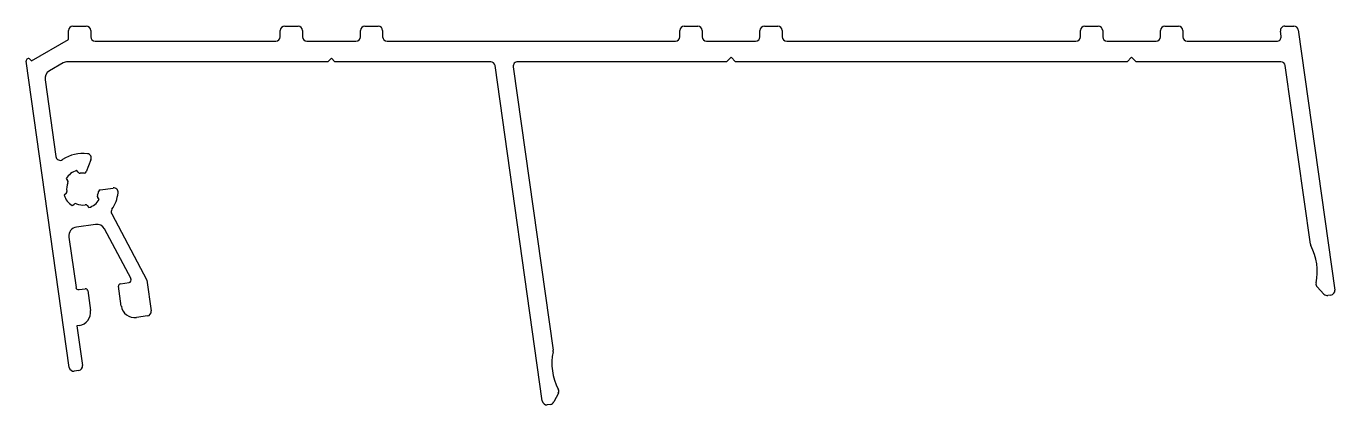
# Model space of a CAD drawing. Extents: x 1392 to 1539, y 2521 to 2563.
import ezdxf

# ---------------------------------------------------------------- set-up
doc = ezdxf.new("R2010")
doc.units = 0
doc.layers.get('0').update_dxf_attribs({"linetype": 'CONTINUOUS'})

msp = doc.modelspace()

# ---------------------------------------------------------------- linework, layer by layer
for p, q in [((1396.81, 2561.79), (1396.81, 2562.77)), ((1397.31, 2563.27), (1398.81, 2563.27)), ((1399.31, 2562.77), (1399.31, 2562.07)), ((1420.61, 2562.07), (1420.61, 2562.77)), ((1421.11, 2563.27), (1422.61, 2563.27)), ((1423.11, 2562.77), (1423.11, 2562.07)), ((1429.61, 2562.07), (1429.61, 2562.77)), ((1430.11, 2563.27), (1431.61, 2563.27)), ((1432.11, 2562.77), (1432.11, 2562.07)), ((1465.5, 2562.07), (1465.5, 2562.77)), ((1466, 2563.27), (1467.5, 2563.27)), ((1468, 2562.77), (1468, 2562.07)), ((1474.5, 2562.07), (1474.5, 2562.77)), ((1475, 2563.27), (1476.5, 2563.27)), ((1477, 2562.77), (1477, 2562.07)), ((1510.5, 2562.07), (1510.5, 2562.77)), ((1511, 2563.27), (1512.5, 2563.27)), ((1513, 2562.77), (1513, 2562.07)), ((1519.5, 2562.07), (1519.5, 2562.77)), ((1520, 2563.27), (1521.5, 2563.27)), ((1522, 2562.77), (1522, 2562.07)), ((1533.05, 2562.14), (1532.97, 2562.7)), ((1533.46, 2563.27), (1534.47, 2563.27)), ((1534.97, 2562.84), (1539.08, 2533.62)), ((1392.65, 2559.39), (1396.81, 2561.79)), ((1399.81, 2561.57), (1420.11, 2561.57)), ((1423.61, 2561.57), (1429.11, 2561.57)), ((1432.61, 2561.57), (1465, 2561.57)), ((1468.5, 2561.57), (1474, 2561.57)), ((1477.5, 2561.57), (1510, 2561.57)), ((1513.5, 2561.57), (1519, 2561.57)), ((1522.5, 2561.57), (1532.55, 2561.57)), ((1426.36, 2559.67), (1425.96, 2559.27)), ((1426.75, 2559.27), (1426.36, 2559.67)), ((1471.25, 2559.77), (1470.75, 2559.27)), ((1471.75, 2559.27), (1471.25, 2559.77)), ((1516.25, 2559.77), (1515.75, 2559.27)), ((1516.75, 2559.27), (1516.25, 2559.77)), ((1396.9, 2524.93), (1392.06, 2559.34)), ((1392.49, 2559.56), (1392.65, 2559.39)), ((1396.21, 2559.14), (1394.67, 2558.25)), ((1425.96, 2559.27), (1396.71, 2559.27)), ((1444.25, 2559.27), (1426.75, 2559.27)), ((1450.04, 2521.15), (1444.75, 2558.84)), ((1446.79, 2558.7), (1451.26, 2526.86)), ((1470.75, 2559.27), (1447.28, 2559.27)), ((1515.75, 2559.27), (1471.75, 2559.27)), ((1533.02, 2559.27), (1516.75, 2559.27)), ((1536.33, 2538.77), (1533.51, 2558.84)), ((1394.18, 2557.24), (1395.39, 2548.63)), ((1399.34, 2548.26), (1398.79, 2546.89)), ((1397.9, 2546.85), (1397.73, 2547.07)), ((1396.55, 2546.14), (1396.72, 2545.92)), ((1400.36, 2544.88), (1401.82, 2545.08)), ((1396.54, 2544.46), (1396.32, 2544.29)), ((1400.28, 2543.81), (1400.11, 2544.03)), ((1397.25, 2543.11), (1397.47, 2543.28)), ((1398.92, 2543.1), (1399.1, 2542.88)), ((1401.67, 2542.17), (1405.62, 2534.74)), ((1399.85, 2541), (1397.71, 2540.7)), ((1396.86, 2539.57), (1397.66, 2533.92)), ((1403.84, 2534.89), (1400.87, 2540.48)), ((1405.62, 2534.74), (1406.11, 2531.27)), ((1398, 2533.67), (1398.69, 2533.76)), ((1398.97, 2533.55), (1399.28, 2531.32)), ((1402.75, 2531.81), (1402.44, 2534.04)), ((1402.65, 2534.32), (1403.62, 2534.46)), ((1537.86, 2533.15), (1537.1, 2533.97)), ((1538.65, 2533.05), (1538.29, 2533)), ((1405.68, 2530.71), (1404.44, 2530.53)), ((1398.01, 2529.63), (1397.76, 2529.59)), ((1397.76, 2529.59), (1398.39, 2525.14)), ((1397.96, 2524.57), (1397.47, 2524.5)), ((1451.85, 2522.03), (1451.34, 2521.04)), ((1450.97, 2520.77), (1450.61, 2520.72))]:
    msp.add_line(p, q)
for centre, radius, start, end in [((1397.31, 2562.77), 0.5, 90, 180), ((1398.81, 2562.77), 0.5, 360, 90), ((1421.11, 2562.77), 0.5, 90, 180), ((1422.61, 2562.77), 0.5, 360, 90), ((1430.11, 2562.77), 0.5, 90, 180), ((1431.61, 2562.77), 0.5, 360, 90), ((1466, 2562.77), 0.5, 90, 180), ((1467.5, 2562.77), 0.5, 360, 90), ((1475, 2562.77), 0.5, 90, 180), ((1476.5, 2562.77), 0.5, 360, 90), ((1511, 2562.77), 0.5, 90, 180), ((1512.5, 2562.77), 0.5, 360, 90), ((1520, 2562.77), 0.5, 90, 180), ((1521.5, 2562.77), 0.5, 360, 90), ((1533.46, 2562.77), 0.5, 90, 188), ((1534.47, 2562.77), 0.5, 8, 90), ((1399.81, 2562.07), 0.5, 180, 270), ((1420.11, 2562.07), 0.5, 270, 0), ((1423.61, 2562.07), 0.5, 180, 270), ((1429.11, 2562.07), 0.5, 270, 0), ((1432.61, 2562.07), 0.5, 180, 270), ((1465, 2562.07), 0.5, 270, 0), ((1468.5, 2562.07), 0.5, 180, 270), ((1474, 2562.07), 0.5, 270, 0), ((1477.5, 2562.07), 0.5, 180, 270), ((1510, 2562.07), 0.5, 270, 0), ((1513.5, 2562.07), 0.5, 180, 270), ((1519, 2562.07), 0.5, 270, 0), ((1522.5, 2562.07), 0.5, 180, 270), ((1532.55, 2562.07), 0.5, 270, 8), ((1392.31, 2559.38), 0.25, 45, 188), ((1395.17, 2557.38), 1, 120, 188), ((1396.71, 2558.27), 1, 90, 120), ((1444.25, 2558.77), 0.5, 8, 90), ((1447.28, 2558.77), 0.5, 90, 188), ((1533.02, 2558.77), 0.5, 8, 90), ((1395.88, 2548.69), 0.5, 188, 304.2243), ((1398.41, 2544.97), 4, 82.3421, 124.2243), ((1398.88, 2548.44), 0.5, 338, 82.3421), ((1398.41, 2544.97), 2.2, 108.0677, 147.9323), ((1398.1, 2547), 0.25, 218, 278.8036), ((1398.41, 2544.97), 1.8, 84.4688, 98.8036), ((1398.61, 2546.96), 0.2, 264.4688, 338), ((1398.41, 2544.97), 1.8, 157.1964, 188.8036), ((1396.52, 2545.77), 0.25, 337.1964, 38), ((1401.89, 2544.59), 0.5, 353.6579, 98), ((1398.41, 2544.97), 2.2, 198.0677, 237.9323), ((1396.39, 2544.66), 0.25, 308, 8.8036), ((1398.41, 2544.97), 2.2, 288.0677, 327.9323), ((1400.3, 2544.18), 0.25, 157.1964, 218), ((1398.41, 2544.97), 1.8, 337.1964, 351.5312), ((1400.39, 2544.68), 0.2, 98, 171.5312), ((1398.41, 2544.97), 4, 325.2041, 353.6579), ((1397.62, 2543.08), 0.25, 67.1964, 128), ((1398.41, 2544.97), 1.8, 247.1964, 278.8036), ((1398.73, 2542.95), 0.25, 38, 98.8036), ((1402.11, 2542.41), 0.5, 145.2041, 208), ((1397.85, 2539.71), 1, 98, 188), ((1399.99, 2540.01), 1, 28, 98), ((1536.83, 2538.84), 0.5, 188, 207.8237), ((1530.86, 2535.69), 6.25, 348.1763, 27.8237), ((1403.57, 2534.75), 0.3, 278, 28), ((1397.95, 2533.96), 0.3, 188, 278), ((1398.72, 2533.52), 0.25, 8, 98), ((1402.68, 2534.07), 0.25, 98, 188), ((1537.46, 2534.31), 0.5, 168.1763, 223), ((1538.22, 2533.5), 0.5, 223, 278), ((1538.58, 2533.55), 0.5, 278, 8), ((1404.24, 2532.02), 1.5, 188, 278), ((1397.8, 2531.11), 1.5, 278, 8), ((1405.61, 2531.2), 0.5, 278, 8), ((1457.37, 2525.41), 6.25, 168.1763, 207.8237), ((1450.77, 2526.79), 0.5, 348.1763, 8), ((1397.4, 2525), 0.5, 188, 278), ((1397.89, 2525.07), 0.5, 278, 8), ((1451.4, 2522.26), 0.5, 333, 27.8237), ((1450.54, 2521.22), 0.5, 188, 278), ((1450.9, 2521.27), 0.5, 278, 333)]:
    msp.add_arc(centre, radius, start, end)

doc.saveas('drawing.dxf')
